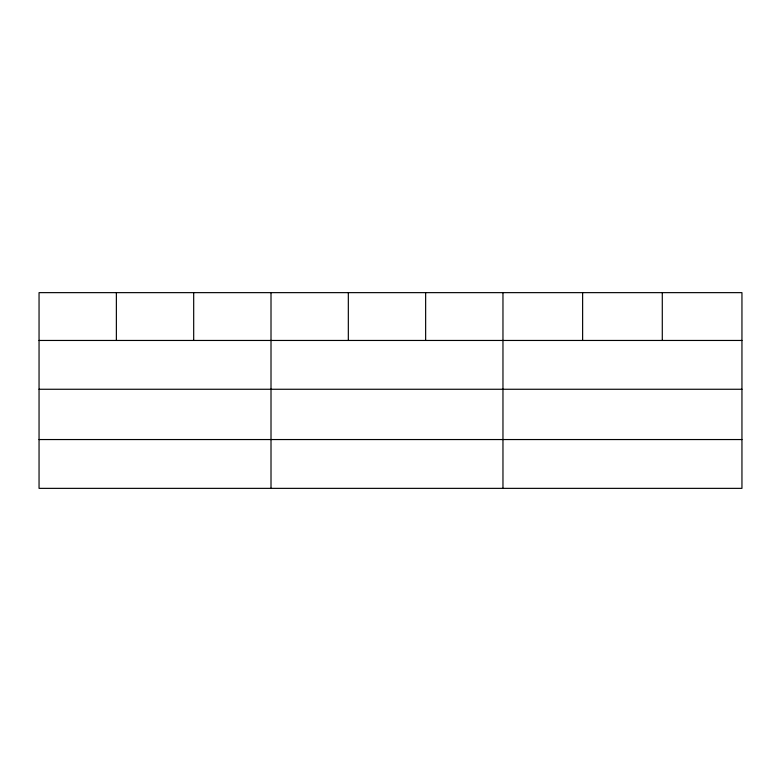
<?xml version="1.0" encoding="UTF-8"?>
<svg xmlns="http://www.w3.org/2000/svg" width="781" height="781" viewBox="0 0 781 781"><rect width="100%" height="100%" fill="white"/><g stroke="black" fill="none" stroke-linecap="round" stroke-linejoin="round"><path stroke-width="1.17" d="M741.95 389.26L741.95 292.641L39.05 292.641L39.05 488.359L741.95 488.359L741.95 389.26L39.05 389.26M39.05 340.457L741.95 340.457M39.05 439.547L741.95 439.547M662.288 292.641L662.288 340.457M582.626 292.641L582.626 340.457M502.964 292.641L502.964 488.359M425.645 292.641L425.645 340.457M348.326 292.641L348.326 340.457M271.007 292.641L271.007 488.359M193.688 292.641L193.688 340.457M116.369 292.641L116.369 340.457"/></g></svg>
